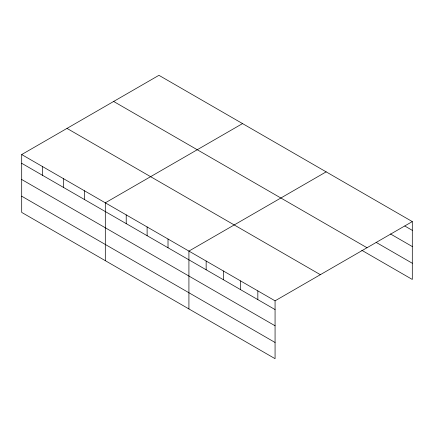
<?xml version="1.0" encoding="UTF-8"?>
<svg xmlns="http://www.w3.org/2000/svg" width="434" height="434" viewBox="0 0 434 434"><rect width="100%" height="100%" fill="white"/><g stroke="black" fill="none" stroke-linecap="round" stroke-linejoin="round"><path stroke-width="0.65" d="M21.7 154.547L275.069 300.827L275.069 358.685L21.7 212.405L21.7 154.547L158.931 75.315L412.3 221.595L412.3 279.453L361.761 250.277M242.546 123.587L105.31 202.819L105.31 260.677M326.156 171.859L188.92 251.091L188.92 308.948M275.069 300.827L412.3 221.595M404.835 226.033L412.3 230.346M390.475 233.953L412.3 246.55M376.121 242.362L412.3 263.248M113.648 101.464L367.012 247.743M66.988 128.399L320.352 274.679M21.7 163.292L275.069 309.572M21.7 179.502L275.069 325.782M21.7 196.201L275.069 342.48M257.839 290.878L257.839 299.628M240.61 280.934L240.61 289.679M223.38 270.984L223.38 279.735M206.15 261.04L206.15 269.785M168.018 239.02L168.018 247.771M147.115 226.955L147.115 235.705M126.213 214.884L126.213 223.635M84.408 190.748L84.408 199.499M63.505 178.683L63.505 187.428M42.603 166.613L42.603 175.363"/></g></svg>
